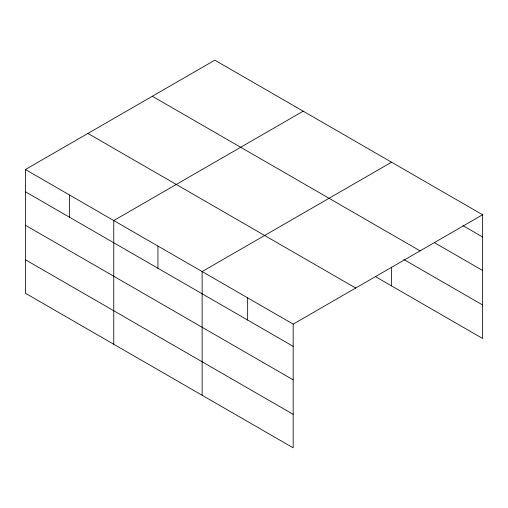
<?xml version="1.0" encoding="UTF-8"?>
<svg xmlns="http://www.w3.org/2000/svg" width="508" height="508" viewBox="0 0 508 508"><rect width="100%" height="100%" fill="white"/><g stroke="black" fill="none" stroke-linecap="round" stroke-linejoin="round"><path stroke-width="0.76" d="M25.4 169.532L293.173 324.129L293.173 447.834L25.4 293.237L25.4 169.532L214.827 60.166L482.6 214.763L482.6 338.468L375.247 276.485M303.193 111.182L113.767 220.548L113.767 344.253M391.56 162.198L202.127 271.564L202.127 395.275M293.173 324.129L482.6 214.763M462.896 225.609L482.6 236.982M434.359 242.621L482.6 270.472M152.317 96.253L420.091 250.85M403.79 259.474L482.6 304.978M87.909 133.439L355.683 288.036M25.4 191.751L293.173 346.348M25.4 225.247L293.173 379.838M25.4 259.747L293.173 414.344M391.56 267.214L391.56 285.909M247.65 297.847L247.65 320.072M157.944 246.056L157.944 268.281M69.583 195.04L69.583 217.265"/></g></svg>
